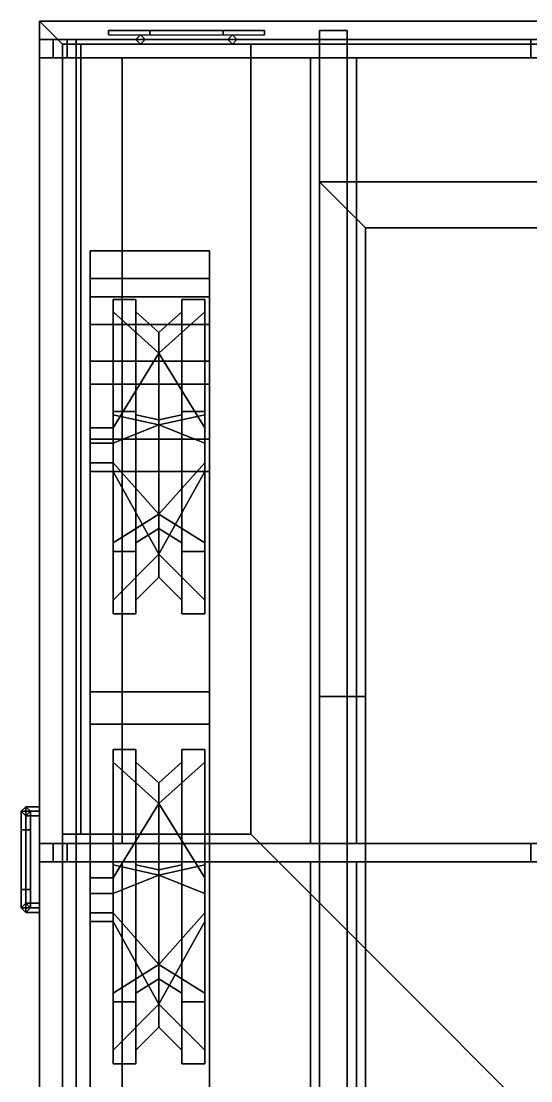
# Model space of a CAD drawing. Header units: millimetres. Extents: x -1.2 to 1.2, y -3.3 to 8.
# Drawn here: x -1.21 to -0.1, y 1.003 to 3.31 of the extents above; entities that cross this region are included whole.
import ezdxf

# ---------------------------------------------------------------- set-up
doc = ezdxf.new("R2010")
doc.units = ezdxf.units.MM
for name, color, linetype in [('cargo_box', 3, 'Continuous'), ('frame', 5, 'Continuous'), ('tracks', 3, 'Continuous'), ('wheels', 2, 'Continuous')]:
    doc.layers.add(name, color=color, linetype=linetype)

msp = doc.modelspace()

# ---------------------------------------------------------------- linework, layer by layer
at = {"layer": 'cargo_box'}
for points in [[(1.17, 3.31, 1.2), (1.17, -0.34, 1.2), (-1.17, -0.34, 1.2), (-1.17, 3.31, 1.2)], [(-1.17, 3.31, 1.2), (-1.17, 3.31, 1.74), (1.17, 3.31, 1.74), (1.17, 3.31, 1.2)], [(-1.17, 3.31, 1.74), (-1.12, 3.26, 1.74), (1.12, 3.26, 1.74), (1.17, 3.31, 1.74)], [(-1.17, -0.34, 1.74), (-1.12, -0.29, 1.74), (-1.12, 3.26, 1.74), (-1.17, 3.31, 1.74)], [(-1.17, -0.34, 1.2), (-1.17, -0.34, 1.74), (-1.17, 3.31, 1.74), (-1.17, 3.31, 1.2)], [(-0.68, 3.29, 0.99), (-0.68, 3.29, 0.87), (-1.02, 3.29, 0.87), (-1.02, 3.29, 0.99)], [(-1.02, 3.29, 0.99), (-1.02, 3.29, 0.87), (-1.02, 3.28, 0.87), (-1.02, 3.28, 0.99)], [(-0.77, 3.29, 1.07), (-0.68, 3.29, 0.99), (-1.02, 3.29, 0.99), (-0.93, 3.29, 1.07)], [(-0.93, 3.29, 1.07), (-1.02, 3.29, 0.99), (-1.02, 3.28, 0.99), (-0.93, 3.28, 1.07)], [(-0.95, 3.28, 0.97), (-0.96, 3.27, 0.97), (-0.96, 3.27, 1.2), (-0.95, 3.28, 1.2)], [(-0.94, 3.27, 0.97), (-0.95, 3.28, 0.97), (-0.95, 3.28, 1.2), (-0.94, 3.27, 1.2)], [(-0.93, 3.28, 1.07), (-0.77, 3.28, 1.07), (-0.77, 3.29, 1.07), (-0.93, 3.29, 1.07)], [(-0.77, 3.28, 1.07), (-0.68, 3.28, 0.99), (-0.68, 3.29, 0.99), (-0.77, 3.29, 1.07)], [(-0.75, 3.28, 0.97), (-0.76, 3.27, 0.97), (-0.76, 3.27, 1.2), (-0.75, 3.28, 1.2)], [(-0.74, 3.27, 0.97), (-0.75, 3.28, 0.97), (-0.75, 3.28, 1.2), (-0.74, 3.27, 1.2)], [(-0.68, 3.28, 0.99), (-0.68, 3.28, 0.87), (-0.68, 3.29, 0.87), (-0.68, 3.29, 0.99)], [(-1.17, 3.27, 2.31), (-1.17, 3.27, 1.74), (-1.17, 3.23, 1.74), (-1.17, 3.23, 2.31)], [(-1.14, 3.27, 2.31), (-1.14, 3.27, 1.74), (-1.17, 3.27, 1.74), (-1.17, 3.27, 2.31)], [(-1.09, 3.27, 2.47), (-1.14, 3.27, 2.31), (-1.17, 3.27, 2.31), (-1.11, 3.27, 2.49)], [(-1.11, 3.27, 2.49), (-1.17, 3.27, 2.31), (-1.17, 3.23, 2.31), (-1.11, 3.23, 2.49)], [(-1.14, 3.23, 1.74), (-1.14, 3.27, 1.74), (-1.14, 3.27, 2.31), (-1.14, 3.23, 2.31)], [(-1.14, 3.23, 2.31), (-1.14, 3.27, 2.31), (-1.09, 3.27, 2.47), (-1.09, 3.23, 2.47)], [(-0.71, 3.26, 1.58), (1.12, 3.26, 1.74), (-1.12, 3.26, 1.74), (-1.12, 3.26, 1.58)], [(-1.12, 3.26, 1.74), (-1.12, 1.54, 1.74), (-1.12, 1.54, 1.91), (-1.12, 3.26, 1.91)], [(-1.08, 3.26, 1.91), (-1.08, 3.26, 1.58), (-1.12, 3.26, 1.58), (-1.12, 3.26, 1.91)], [(-1.12, 3.26, 1.91), (-1.12, 1.54, 1.91), (-1.08, 1.54, 1.91), (-1.08, 3.26, 1.91)], [(-0.1, 3.27, 2.67), (-1.11, 3.27, 2.49), (-1.11, 3.23, 2.49), (-0.1, 3.23, 2.67)], [(-0.1, 3.27, 2.64), (-1.09, 3.27, 2.47), (-1.11, 3.27, 2.49), (-0.1, 3.27, 2.67)], [(-1.09, 3.23, 2.47), (-1.09, 3.27, 2.47), (-0.1, 3.27, 2.64), (-0.1, 3.23, 2.64)], [(-0.71, 3.26, 1.58), (-1.08, 3.26, 1.58), (-1.08, 1.54, 1.58), (-0.71, 1.54, 1.58)], [(-1.08, 1.54, 1.91), (-1.08, 1.54, 1.58), (-1.08, 3.26, 1.58), (-1.08, 3.26, 1.91)], [(-0.96, 3.27, 0.97), (-0.95, 3.26, 0.97), (-0.95, 3.26, 1.2), (-0.96, 3.27, 1.2)], [(-0.95, 3.26, 0.97), (-0.94, 3.27, 0.97), (-0.94, 3.27, 1.2), (-0.95, 3.26, 1.2)], [(-0.76, 3.27, 0.97), (-0.75, 3.26, 0.97), (-0.75, 3.26, 1.2), (-0.76, 3.27, 1.2)], [(-0.75, 3.26, 0.97), (-0.74, 3.27, 0.97), (-0.74, 3.27, 1.2), (-0.75, 3.26, 1.2)], [(1.12, 3.26, 1.25), (1.12, 3.26, 1.74), (-0.71, 3.26, 1.58), (-0.71, 3.26, 1.25)], [(-0.71, 3.26, 1.25), (-0.71, 3.26, 1.58), (-0.71, 1.54, 1.58), (-0.71, 1.54, 1.25)], [(-0.71, 3.26, 1.25), (-0.71, 1.54, 1.25), (1.12, -0.29, 1.25), (1.12, 3.26, 1.25)], [(0.1, 3.27, 2.64), (0.1, 3.23, 2.64), (-0.1, 3.23, 2.64), (-0.1, 3.27, 2.64)], [(-0.1, 3.27, 2.67), (0.1, 3.27, 2.67), (0.1, 3.27, 2.64), (-0.1, 3.27, 2.64)], [(-0.1, 3.23, 2.67), (0.1, 3.23, 2.67), (0.1, 3.27, 2.67), (-0.1, 3.27, 2.67)], [(-1.17, 3.23, 2.31), (-1.17, 3.23, 1.74), (-1.14, 3.23, 1.74), (-1.14, 3.23, 2.31)], [(-1.11, 3.23, 2.49), (-1.17, 3.23, 2.31), (-1.14, 3.23, 2.31), (-1.09, 3.23, 2.47)], [(-0.1, 3.23, 2.67), (-1.11, 3.23, 2.49), (-1.09, 3.23, 2.47), (-0.1, 3.23, 2.64)], [(-0.99, 1.52, 2.5114), (-0.99, 3.23, 2.5114), (-1.09, 3.23, 2.4936), (-1.09, 1.52, 2.4936)], [(-1.09, 3.23, 2.4936), (-1.09, 3.23, 2.47), (-1.09, 1.52, 2.47), (-1.09, 1.52, 2.4936)], [(-1.09, 1.52, 2.47), (-1.09, 3.23, 2.47), (-0.99, 3.23, 2.4872), (-0.99, 1.52, 2.4872)], [(-0.99, 1.52, 2.4872), (-0.99, 3.23, 2.4872), (-0.99, 3.23, 2.5114), (-0.99, 1.52, 2.5114)], [(-0.58, 3.23, 2.5845), (-0.58, 3.23, 2.5576), (-0.58, 1.52, 2.5576), (-0.58, 1.52, 2.5845)], [(-0.48, 1.52, 2.6023), (-0.48, 3.23, 2.6023), (-0.58, 3.23, 2.5845), (-0.58, 1.52, 2.5845)], [(-0.58, 1.52, 2.5576), (-0.58, 3.23, 2.5576), (-0.48, 3.23, 2.5747), (-0.48, 1.52, 2.5747)], [(-0.48, 1.52, 2.5747), (-0.48, 3.23, 2.5747), (-0.48, 3.23, 2.6023), (-0.48, 1.52, 2.6023)], [(-0.1, 3.23, 2.64), (0.1, 3.23, 2.64), (0.1, 3.23, 2.67), (-0.1, 3.23, 2.67)], [(-1.2, 1.6, 1.03), (-1.21, 1.59, 1.03), (-1.21, 1.59, 1.24), (-1.2, 1.6, 1.23)], [(-1.2, 1.55, 0.97), (-1.21, 1.55, 0.98), (-1.21, 1.59, 1.03), (-1.2, 1.6, 1.03)], [(-1.17, 1.59, 1.24), (-1.17, 1.6, 1.23), (-1.2, 1.6, 1.23), (-1.21, 1.59, 1.24)], [(-1.19, 1.59, 1.03), (-1.2, 1.6, 1.03), (-1.2, 1.6, 1.23), (-1.19, 1.59, 1.22)], [(-1.19, 1.55, 0.98), (-1.2, 1.55, 0.97), (-1.2, 1.6, 1.03), (-1.19, 1.59, 1.03)], [(-1.17, 1.6, 1.23), (-1.17, 1.59, 1.22), (-1.19, 1.59, 1.22), (-1.2, 1.6, 1.23)], [(-1.21, 1.59, 1.03), (-1.2, 1.58, 1.03), (-1.2, 1.58, 1.23), (-1.21, 1.59, 1.24)], [(-1.21, 1.55, 0.98), (-1.2, 1.55, 0.99), (-1.2, 1.58, 1.03), (-1.21, 1.59, 1.03)], [(-1.17, 1.58, 1.23), (-1.17, 1.59, 1.24), (-1.21, 1.59, 1.24), (-1.2, 1.58, 1.23)], [(-1.2, 1.58, 1.03), (-1.19, 1.59, 1.03), (-1.19, 1.59, 1.22), (-1.2, 1.58, 1.23)], [(-1.2, 1.55, 0.99), (-1.19, 1.55, 0.98), (-1.19, 1.59, 1.03), (-1.2, 1.58, 1.03)], [(-1.17, 1.59, 1.22), (-1.17, 1.58, 1.23), (-1.2, 1.58, 1.23), (-1.19, 1.59, 1.22)], [(-1.2, 1.42, 0.97), (-1.21, 1.42, 0.98), (-1.21, 1.55, 0.98), (-1.2, 1.55, 0.97)], [(-1.21, 1.42, 0.98), (-1.2, 1.42, 0.99), (-1.2, 1.55, 0.99), (-1.21, 1.55, 0.98)], [(-1.19, 1.42, 0.98), (-1.2, 1.42, 0.97), (-1.2, 1.55, 0.97), (-1.19, 1.55, 0.98)], [(-1.2, 1.42, 0.99), (-1.19, 1.42, 0.98), (-1.19, 1.55, 0.98), (-1.2, 1.55, 0.99)], [(-1.12, 1.54, 1.25), (-1.12, -0.29, 1.25), (1.12, -0.29, 1.25), (-0.71, 1.54, 1.25)], [(-1.12, 1.54, 1.25), (-1.12, 1.54, 1.58), (-1.12, -0.29, 1.74), (-1.12, -0.29, 1.25)], [(-0.71, 1.54, 1.58), (-1.12, 1.54, 1.58), (-1.12, 1.54, 1.25), (-0.71, 1.54, 1.25)], [(-1.12, 1.54, 1.58), (-1.12, 1.54, 1.74), (-1.12, -0.29, 1.74), (-1.12, 1.54, 1.58)], [(-1.12, 1.54, 1.91), (-1.12, 1.54, 1.58), (-1.08, 1.54, 1.58), (-1.08, 1.54, 1.91)], [(-1.14, 1.52, 2.31), (-1.14, 1.52, 1.74), (-1.17, 1.52, 1.74), (-1.17, 1.52, 2.31)], [(-1.17, 1.52, 2.31), (-1.17, 1.52, 1.74), (-1.17, 1.48, 1.74), (-1.17, 1.48, 2.31)], [(-1.11, 1.52, 2.49), (-1.17, 1.52, 2.31), (-1.17, 1.48, 2.31), (-1.11, 1.48, 2.49)], [(-1.09, 1.52, 2.47), (-1.14, 1.52, 2.31), (-1.17, 1.52, 2.31), (-1.11, 1.52, 2.49)], [(-1.14, 1.48, 1.74), (-1.14, 1.52, 1.74), (-1.14, 1.52, 2.31), (-1.14, 1.48, 2.31)], [(-1.14, 1.48, 2.31), (-1.14, 1.52, 2.31), (-1.09, 1.52, 2.47), (-1.09, 1.48, 2.47)], [(-0.1, 1.52, 2.64), (-1.09, 1.52, 2.47), (-1.11, 1.52, 2.49), (-0.1, 1.52, 2.67)], [(-0.1, 1.52, 2.67), (-1.11, 1.52, 2.49), (-1.11, 1.48, 2.49), (-0.1, 1.48, 2.67)], [(-1.09, 1.48, 2.47), (-1.09, 1.52, 2.47), (-0.1, 1.52, 2.64), (-0.1, 1.48, 2.64)], [(-0.1, 1.48, 2.67), (0.1, 1.48, 2.67), (0.1, 1.52, 2.67), (-0.1, 1.52, 2.67)], [(-0.1, 1.52, 2.67), (0.1, 1.52, 2.67), (0.1, 1.52, 2.64), (-0.1, 1.52, 2.64)], [(0.1, 1.52, 2.64), (0.1, 1.48, 2.64), (-0.1, 1.48, 2.64), (-0.1, 1.52, 2.64)], [(-1.17, 1.48, 2.31), (-1.17, 1.48, 1.74), (-1.14, 1.48, 1.74), (-1.14, 1.48, 2.31)], [(-1.11, 1.48, 2.49), (-1.17, 1.48, 2.31), (-1.14, 1.48, 2.31), (-1.09, 1.48, 2.47)], [(-0.1, 1.48, 2.67), (-1.11, 1.48, 2.49), (-1.09, 1.48, 2.47), (-0.1, 1.48, 2.64)], [(-0.99, -0.25, 2.5114), (-0.99, 1.48, 2.5114), (-1.09, 1.48, 2.4936), (-1.09, -0.25, 2.4936)], [(-1.09, -0.25, 2.47), (-1.09, 1.48, 2.47), (-0.99, 1.48, 2.4872), (-0.99, -0.25, 2.4872)], [(-1.09, 1.48, 2.4936), (-1.09, 1.48, 2.47), (-1.09, -0.25, 2.47), (-1.09, -0.25, 2.4936)], [(-0.99, -0.25, 2.4872), (-0.99, 1.48, 2.4872), (-0.99, 1.48, 2.5114), (-0.99, -0.25, 2.5114)], [(-0.58, 1.48, 2.5845), (-0.58, 1.48, 2.5576), (-0.58, -0.25, 2.5576), (-0.58, -0.25, 2.5845)], [(-0.48, -0.25, 2.6023), (-0.48, 1.48, 2.6023), (-0.58, 1.48, 2.5845), (-0.58, -0.25, 2.5845)], [(-0.58, -0.25, 2.5576), (-0.58, 1.48, 2.5576), (-0.48, 1.48, 2.5747), (-0.48, -0.25, 2.5747)], [(-0.48, -0.25, 2.5747), (-0.48, 1.48, 2.5747), (-0.48, 1.48, 2.6023), (-0.48, -0.25, 2.6023)], [(-0.1, 1.48, 2.64), (0.1, 1.48, 2.64), (0.1, 1.48, 2.67), (-0.1, 1.48, 2.67)], [(-1.2, 1.37, 1.03), (-1.21, 1.38, 1.03), (-1.21, 1.42, 0.98), (-1.2, 1.42, 0.97)], [(-1.21, 1.38, 1.03), (-1.2, 1.39, 1.03), (-1.2, 1.42, 0.99), (-1.21, 1.42, 0.98)], [(-1.19, 1.38, 1.03), (-1.2, 1.37, 1.03), (-1.2, 1.42, 0.97), (-1.19, 1.42, 0.98)], [(-1.2, 1.39, 1.03), (-1.19, 1.38, 1.03), (-1.19, 1.42, 0.98), (-1.2, 1.42, 0.99)], [(-1.2, 1.39, 1.03), (-1.21, 1.38, 1.03), (-1.21, 1.38, 1.24), (-1.2, 1.39, 1.23)], [(-1.17, 1.38, 1.24), (-1.17, 1.39, 1.23), (-1.2, 1.39, 1.23), (-1.21, 1.38, 1.24)], [(-1.19, 1.38, 1.03), (-1.2, 1.39, 1.03), (-1.2, 1.39, 1.23), (-1.19, 1.38, 1.22)], [(-1.17, 1.39, 1.23), (-1.17, 1.38, 1.22), (-1.19, 1.38, 1.22), (-1.2, 1.39, 1.23)], [(-1.21, 1.38, 1.03), (-1.2, 1.37, 1.03), (-1.2, 1.37, 1.23), (-1.21, 1.38, 1.24)], [(-1.17, 1.37, 1.23), (-1.17, 1.38, 1.24), (-1.21, 1.38, 1.24), (-1.2, 1.37, 1.23)], [(-1.2, 1.37, 1.03), (-1.19, 1.38, 1.03), (-1.19, 1.38, 1.22), (-1.2, 1.37, 1.23)], [(-1.17, 1.38, 1.22), (-1.17, 1.37, 1.23), (-1.2, 1.37, 1.23), (-1.19, 1.38, 1.22)]]:
    msp.add_3dface(points, dxfattribs=at)
at = {"layer": 'frame'}
for points in [[(-0.56, 3.29, 1.08), (-0.56, -0.34, 1.08), (-0.56, -0.34, 1.2), (-0.56, 3.29, 1.2)], [(-0.5, 3.29, 1.2), (-0.5, 3.29, 1.08), (-0.56, 3.29, 1.08), (-0.56, 3.29, 1.2)], [(-0.5, -0.34, 1.2), (-0.5, -0.34, 1.08), (-0.5, 3.29, 1.08), (-0.5, 3.29, 1.2)], [(-0.56, 2.96, 0.53), (-0.56, -3.13, 0.53), (-0.56, -3.13, 0.93), (-0.56, 2.96, 0.93)], [(-0.46, 2.86, 0.53), (-0.46, -3.13, 0.53), (-0.56, -3.13, 0.53), (-0.56, 2.96, 0.53)], [(-0.56, 2.96, 0.53), (0.56, 2.96, 0.53), (0.46, 2.86, 0.53), (-0.46, 2.86, 0.53)], [(0.56, 2.96, 0.93), (0.56, 2.96, 0.53), (-0.56, 2.96, 0.53), (-0.56, 2.96, 0.93)], [(-0.56, 2.96, 0.93), (-0.56, 1.84, 0.93), (-0.56, 1.84, 1.08), (-0.56, 2.96, 1.08)], [(0.56, 2.96, 1.08), (0.56, 2.96, 0.93), (-0.56, 2.96, 0.93), (-0.56, 2.96, 1.08)], [(-0.46, -3.13, 0.93), (-0.46, -3.13, 0.53), (-0.46, 2.86, 0.53), (-0.46, 2.86, 0.93)], [(-0.46, 2.86, 0.53), (0.46, 2.86, 0.53), (0.46, 2.86, 0.93), (-0.46, 2.86, 0.93)], [(-0.46, 1.84, 1.08), (-0.46, 1.84, 0.93), (-0.46, 2.86, 0.93), (-0.46, 2.86, 1.08)], [(-0.46, 2.86, 0.93), (0.46, 2.86, 0.93), (0.46, 2.86, 1.08), (-0.46, 2.86, 1.08)], [(-0.56, 1.84, 1.08), (-0.56, 1.84, 0.93), (-0.46, 1.84, 0.93), (-0.46, 1.84, 1.08)]]:
    msp.add_3dface(points, dxfattribs=at)
at = {"layer": 'tracks'}
for points in [[(-1.06, 2.71, 0.32), (-1.06, 2.81, 0.47), (-0.8, 2.81, 0.47), (-0.8, 2.71, 0.32)], [(-1.06, 2.65, 0.32), (-1.06, 2.75, 0.47), (-1.06, 2.81, 0.47), (-1.06, 2.71, 0.32)], [(-1.06, 2.81, 0.66), (-1.06, 2.71, 0.85), (-0.8, 2.71, 0.85), (-0.8, 2.81, 0.66)], [(-1.06, 2.75, 0.66), (-1.06, 2.65, 0.84), (-1.06, 2.71, 0.85), (-1.06, 2.81, 0.66)], [(-1.06, 2.81, 0.47), (-1.06, 2.81, 0.66), (-0.8, 2.81, 0.66), (-0.8, 2.81, 0.47)], [(-1.06, 2.75, 0.47), (-1.06, 2.75, 0.66), (-1.06, 2.81, 0.66), (-1.06, 2.81, 0.47)], [(-0.8, 2.81, 0.47), (-0.8, 2.75, 0.47), (-0.8, 2.65, 0.32), (-0.8, 2.71, 0.32)], [(-0.8, 2.71, 0.85), (-0.8, 2.65, 0.84), (-0.8, 2.75, 0.66), (-0.8, 2.81, 0.66)], [(-0.8, 2.81, 0.66), (-0.8, 2.75, 0.66), (-0.8, 2.75, 0.47), (-0.8, 2.81, 0.47)], [(-0.8, 2.65, 0.32), (-0.8, 2.75, 0.47), (-1.06, 2.75, 0.47), (-1.06, 2.65, 0.32)], [(-0.8, 2.75, 0.66), (-0.8, 2.65, 0.84), (-1.06, 2.65, 0.84), (-1.06, 2.75, 0.66)], [(-0.8, 2.75, 0.47), (-0.8, 2.75, 0.66), (-1.06, 2.75, 0.66), (-1.06, 2.75, 0.47)], [(-1.06, 2.71, 0.85), (-1.06, 2.52, 0.99), (-0.8, 2.52, 0.99), (-0.8, 2.71, 0.85)], [(-1.06, 2.65, 0.84), (-1.06, 2.52, 0.93), (-1.06, 2.52, 0.99), (-1.06, 2.71, 0.85)], [(-1.06, 2.57, 0.19), (-1.06, 2.71, 0.32), (-0.8, 2.71, 0.32), (-0.8, 2.57, 0.19)], [(-1.06, 2.57, 0.25), (-1.06, 2.65, 0.32), (-1.06, 2.71, 0.32), (-1.06, 2.57, 0.19)], [(-0.8, 2.52, 0.99), (-0.8, 2.52, 0.93), (-0.8, 2.65, 0.84), (-0.8, 2.71, 0.85)], [(-0.8, 2.71, 0.32), (-0.8, 2.65, 0.32), (-0.8, 2.57, 0.25), (-0.8, 2.57, 0.19)], [(-0.8, 2.65, 0.84), (-0.8, 2.52, 0.93), (-1.06, 2.52, 0.93), (-1.06, 2.65, 0.84)], [(-0.8, 2.57, 0.25), (-0.8, 2.65, 0.32), (-1.06, 2.65, 0.32), (-1.06, 2.57, 0.25)], [(-1.06, 2.57, 0.19), (-1.06, 2.4, 0.13), (-1.06, 2.4, 0.19), (-1.06, 2.57, 0.25)], [(-1.06, 2.57, 0.25), (-1.06, 2.4, 0.19), (-0.8, 2.4, 0.19), (-0.8, 2.57, 0.25)], [(-0.8, 2.57, 0.19), (-0.8, 2.4, 0.13), (-1.06, 2.4, 0.13), (-1.06, 2.57, 0.19)], [(-0.8, 2.4, 0.19), (-0.8, 2.4, 0.13), (-0.8, 2.57, 0.19), (-0.8, 2.57, 0.25)], [(-0.8, 2.33, 0.99), (-0.8, 2.52, 0.99), (-1.06, 2.52, 0.99), (-1.06, 2.33, 0.99)], [(-1.06, 2.33, 0.99), (-1.06, 2.52, 0.99), (-1.06, 2.52, 0.93), (-1.06, 2.33, 0.93)], [(-1.06, 2.33, 0.93), (-1.06, 2.52, 0.93), (-0.8, 2.52, 0.93), (-0.8, 2.33, 0.93)], [(-0.8, 2.52, 0.93), (-0.8, 2.52, 0.99), (-0.8, 2.33, 0.99), (-0.8, 2.33, 0.93)], [(-1.06, 2.4, 0.13), (-1.06, 1.85, 0.06), (-1.06, 1.85, 0.12), (-1.06, 2.4, 0.19)], [(-1.06, 2.4, 0.19), (-1.06, 1.85, 0.12), (-0.8, 1.85, 0.12), (-0.8, 2.4, 0.19)], [(-0.8, 2.4, 0.13), (-0.8, 1.85, 0.06), (-1.06, 1.85, 0.06), (-1.06, 2.4, 0.13)], [(-0.8, 1.85, 0.12), (-0.8, 1.85, 0.06), (-0.8, 2.4, 0.13), (-0.8, 2.4, 0.19)], [(-1.06, 1.78, 0.93), (-1.06, 2.33, 0.99), (-1.06, 2.33, 0.93), (-1.06, 1.78, 0.87)], [(-1.06, 1.78, 0.87), (-1.06, 2.33, 0.93), (-0.8, 2.33, 0.93), (-0.8, 1.78, 0.87)], [(-0.8, 1.78, 0.93), (-0.8, 2.33, 0.99), (-1.06, 2.33, 0.99), (-1.06, 1.78, 0.93)], [(-0.8, 2.33, 0.93), (-0.8, 2.33, 0.99), (-0.8, 1.78, 0.93), (-0.8, 1.78, 0.87)], [(-0.8, 1.85, 0.06), (-0.8, -0.52, 0.06), (-1.06, -0.52, 0.06), (-1.06, 1.85, 0.06)], [(-1.06, 1.85, 0.06), (-1.06, -0.52, 0.06), (-1.06, -0.52, 0.12), (-1.06, 1.85, 0.12)], [(-1.06, 1.85, 0.12), (-1.06, -0.52, 0.12), (-0.8, -0.52, 0.12), (-0.8, 1.85, 0.12)], [(-0.8, -0.52, 0.12), (-0.8, -0.52, 0.06), (-0.8, 1.85, 0.06), (-0.8, 1.85, 0.12)], [(-1.06, -0.5, 0.93), (-1.06, 1.78, 0.93), (-1.06, 1.78, 0.87), (-1.06, -0.51, 0.87)], [(-1.06, -0.51, 0.87), (-1.06, 1.78, 0.87), (-0.8, 1.78, 0.87), (-0.8, -0.51, 0.87)], [(-0.8, -0.5, 0.93), (-0.8, 1.78, 0.93), (-1.06, 1.78, 0.93), (-1.06, -0.5, 0.93)], [(-0.8, 1.78, 0.87), (-0.8, 1.78, 0.93), (-0.8, -0.5, 0.93), (-0.8, -0.51, 0.87)]]:
    msp.add_3dface(points, dxfattribs=at)
at = {"layer": 'wheels'}
for points in [[(-1.01, 2.7043, 0.7162), (-1.01, 2.7043, 0.4038), (-1.01, 2.6773, 0.4168), (-1.01, 2.6773, 0.7032)], [(-0.96, 2.7043, 0.7162), (-0.96, 2.7043, 0.4038), (-1.01, 2.7043, 0.4038), (-1.01, 2.7043, 0.7162)], [(-1.01, 2.7043, 0.4038), (-1.01, 2.4601, 0.209), (-1.01, 2.4534, 0.2383), (-1.01, 2.6773, 0.4168)], [(-0.96, 2.7043, 0.4038), (-0.96, 2.4601, 0.209), (-1.01, 2.4601, 0.209), (-1.01, 2.7043, 0.4038)], [(-1.01, 2.4601, 0.911), (-1.01, 2.7043, 0.7162), (-1.01, 2.6773, 0.7032), (-1.01, 2.4534, 0.8817)], [(-0.96, 2.4601, 0.911), (-0.96, 2.7043, 0.7162), (-1.01, 2.7043, 0.7162), (-1.01, 2.4601, 0.911)], [(-0.96, 2.7043, 0.4038), (-0.96, 2.7043, 0.7162), (-0.96, 2.6773, 0.7032), (-0.96, 2.6773, 0.4168)], [(-0.96, 2.7043, 0.4038), (-0.96, 2.7043, 0.7162), (-0.96, 2.6773, 0.7032), (-0.96, 2.6773, 0.4168)], [(-0.96, 2.4601, 0.209), (-0.96, 2.7043, 0.4038), (-0.96, 2.6773, 0.4168), (-0.96, 2.4534, 0.2383)], [(-0.96, 2.4601, 0.209), (-0.96, 2.7043, 0.4038), (-0.96, 2.6773, 0.4168), (-0.96, 2.4534, 0.2383)], [(-0.96, 2.7043, 0.7162), (-0.96, 2.4601, 0.911), (-0.96, 2.4534, 0.8817), (-0.96, 2.6773, 0.7032)], [(-0.96, 2.7043, 0.7162), (-0.96, 2.4601, 0.911), (-0.96, 2.4534, 0.8817), (-0.96, 2.6773, 0.7032)], [(-0.86, 2.7043, 0.7162), (-0.86, 2.7043, 0.4038), (-0.86, 2.6773, 0.4168), (-0.86, 2.6773, 0.7032)], [(-0.86, 2.7043, 0.7162), (-0.86, 2.7043, 0.4038), (-0.86, 2.6773, 0.4168), (-0.86, 2.6773, 0.7032)], [(-0.86, 2.7043, 0.4038), (-0.86, 2.7043, 0.7162), (-0.81, 2.7043, 0.7162), (-0.81, 2.7043, 0.4038)], [(-0.86, 2.7043, 0.4038), (-0.86, 2.4601, 0.209), (-0.86, 2.4534, 0.2383), (-0.86, 2.6773, 0.4168)], [(-0.86, 2.7043, 0.4038), (-0.86, 2.4601, 0.209), (-0.86, 2.4534, 0.2383), (-0.86, 2.6773, 0.4168)], [(-0.86, 2.4601, 0.209), (-0.86, 2.7043, 0.4038), (-0.81, 2.7043, 0.4038), (-0.81, 2.4601, 0.209)], [(-0.86, 2.4601, 0.911), (-0.86, 2.7043, 0.7162), (-0.86, 2.6773, 0.7032), (-0.86, 2.4534, 0.8817)], [(-0.86, 2.4601, 0.911), (-0.86, 2.7043, 0.7162), (-0.86, 2.6773, 0.7032), (-0.86, 2.4534, 0.8817)], [(-0.86, 2.7043, 0.7162), (-0.86, 2.4601, 0.911), (-0.81, 2.4601, 0.911), (-0.81, 2.7043, 0.7162)], [(-0.81, 2.7043, 0.4038), (-0.81, 2.7043, 0.7162), (-0.81, 2.6773, 0.7032), (-0.81, 2.6773, 0.4168)], [(-0.81, 2.4601, 0.209), (-0.81, 2.7043, 0.4038), (-0.81, 2.6773, 0.4168), (-0.81, 2.4534, 0.2383)], [(-0.81, 2.7043, 0.7162), (-0.81, 2.4601, 0.911), (-0.81, 2.4534, 0.8817), (-0.81, 2.6773, 0.7032)], [(-1.01, 2.6773, 0.7032), (-1.01, 2.6773, 0.4168), (-0.91, 2.5872, 0.4602), (-0.91, 2.5872, 0.6598)], [(-1.01, 2.6773, 0.4168), (-1.01, 2.4534, 0.2383), (-0.91, 2.4312, 0.3358), (-0.91, 2.5872, 0.4602)], [(-1.01, 2.4534, 0.8817), (-1.01, 2.6773, 0.7032), (-0.91, 2.5872, 0.6598), (-0.91, 2.4312, 0.7842)], [(-0.96, 2.6773, 0.4168), (-0.96, 2.6773, 0.7032), (-0.91, 2.6323, 0.6815), (-0.91, 2.6323, 0.4385)], [(-0.96, 2.4534, 0.2383), (-0.96, 2.6773, 0.4168), (-0.91, 2.6323, 0.4385), (-0.91, 2.4423, 0.287)], [(-0.96, 2.6773, 0.7032), (-0.96, 2.4534, 0.8817), (-0.91, 2.4423, 0.833), (-0.91, 2.6323, 0.6815)], [(-0.86, 2.6773, 0.7032), (-0.86, 2.6773, 0.4168), (-0.91, 2.6323, 0.4385), (-0.91, 2.6323, 0.6815)], [(-0.81, 2.6773, 0.4168), (-0.81, 2.6773, 0.7032), (-0.91, 2.5872, 0.6598), (-0.91, 2.5872, 0.4602)], [(-0.86, 2.6773, 0.4168), (-0.86, 2.4534, 0.2383), (-0.91, 2.4423, 0.287), (-0.91, 2.6323, 0.4385)], [(-0.81, 2.4534, 0.2383), (-0.81, 2.6773, 0.4168), (-0.91, 2.5872, 0.4602), (-0.91, 2.4312, 0.3358)], [(-0.86, 2.4534, 0.8817), (-0.86, 2.6773, 0.7032), (-0.91, 2.6323, 0.6815), (-0.91, 2.4423, 0.833)], [(-0.81, 2.6773, 0.7032), (-0.81, 2.4534, 0.8817), (-0.91, 2.4312, 0.7842), (-0.91, 2.5872, 0.6598)], [(-0.91, 2.5872, 0.4602), (-0.91, 2.4312, 0.3358), (-1.01, 2.3911, 0.5113), (-1.01, 2.425, 0.5383)], [(-0.91, 2.5872, 0.6598), (-0.91, 2.5872, 0.4602), (-1.01, 2.425, 0.5383), (-1.01, 2.425, 0.5817)], [(-0.91, 2.4312, 0.7842), (-0.91, 2.5872, 0.6598), (-1.01, 2.425, 0.5817), (-1.01, 2.3911, 0.6087)], [(-0.91, 2.4312, 0.3358), (-0.91, 2.5872, 0.4602), (-0.81, 2.425, 0.5383), (-0.81, 2.3911, 0.5113)], [(-0.91, 2.5872, 0.4602), (-0.91, 2.5872, 0.6598), (-0.81, 2.425, 0.5817), (-0.81, 2.425, 0.5383)], [(-0.91, 2.5872, 0.6598), (-0.91, 2.4312, 0.7842), (-0.81, 2.3911, 0.6087), (-0.81, 2.425, 0.5817)], [(-1.01, 2.4601, 0.209), (-1.01, 2.1555, 0.2785), (-1.01, 2.1742, 0.302), (-1.01, 2.4534, 0.2383)], [(-0.96, 2.4601, 0.209), (-0.96, 2.1555, 0.2785), (-1.01, 2.1555, 0.2785), (-1.01, 2.4601, 0.209)], [(-1.01, 2.1555, 0.8415), (-1.01, 2.4601, 0.911), (-1.01, 2.4534, 0.8817), (-1.01, 2.1742, 0.818)], [(-0.96, 2.1555, 0.8415), (-0.96, 2.4601, 0.911), (-1.01, 2.4601, 0.911), (-1.01, 2.1555, 0.8415)], [(-1.01, 2.4534, 0.2383), (-1.01, 2.1742, 0.302), (-0.91, 2.2366, 0.3802), (-0.91, 2.4312, 0.3358)], [(-1.01, 2.1742, 0.818), (-1.01, 2.4534, 0.8817), (-0.91, 2.4312, 0.7842), (-0.91, 2.2366, 0.7398)], [(-0.96, 2.1555, 0.2785), (-0.96, 2.4601, 0.209), (-0.96, 2.4534, 0.2383), (-0.96, 2.1742, 0.302)], [(-0.96, 2.1555, 0.2785), (-0.96, 2.4601, 0.209), (-0.96, 2.4534, 0.2383), (-0.96, 2.1742, 0.302)], [(-0.96, 2.4601, 0.911), (-0.96, 2.1555, 0.8415), (-0.96, 2.1742, 0.818), (-0.96, 2.4534, 0.8817)], [(-0.96, 2.4601, 0.911), (-0.96, 2.1555, 0.8415), (-0.96, 2.1742, 0.818), (-0.96, 2.4534, 0.8817)], [(-0.96, 2.1742, 0.302), (-0.96, 2.4534, 0.2383), (-0.91, 2.4423, 0.287), (-0.91, 2.2054, 0.3411)], [(-0.96, 2.4534, 0.8817), (-0.96, 2.1742, 0.818), (-0.91, 2.2054, 0.7789), (-0.91, 2.4423, 0.833)], [(-0.86, 2.4534, 0.2383), (-0.86, 2.1742, 0.302), (-0.91, 2.2054, 0.3411), (-0.91, 2.4423, 0.287)], [(-0.81, 2.1742, 0.302), (-0.81, 2.4534, 0.2383), (-0.91, 2.4312, 0.3358), (-0.91, 2.2366, 0.3802)], [(-0.81, 2.4534, 0.8817), (-0.81, 2.1742, 0.818), (-0.91, 2.2366, 0.7398), (-0.91, 2.4312, 0.7842)], [(-0.86, 2.1742, 0.818), (-0.86, 2.4534, 0.8817), (-0.91, 2.4423, 0.833), (-0.91, 2.2054, 0.7789)], [(-0.86, 2.4601, 0.209), (-0.86, 2.1555, 0.2785), (-0.86, 2.1742, 0.302), (-0.86, 2.4534, 0.2383)], [(-0.86, 2.4601, 0.209), (-0.86, 2.1555, 0.2785), (-0.86, 2.1742, 0.302), (-0.86, 2.4534, 0.2383)], [(-0.86, 2.1555, 0.2785), (-0.86, 2.4601, 0.209), (-0.81, 2.4601, 0.209), (-0.81, 2.1555, 0.2785)], [(-0.86, 2.1555, 0.8415), (-0.86, 2.4601, 0.911), (-0.86, 2.4534, 0.8817), (-0.86, 2.1742, 0.818)], [(-0.86, 2.1555, 0.8415), (-0.86, 2.4601, 0.911), (-0.86, 2.4534, 0.8817), (-0.86, 2.1742, 0.818)], [(-0.86, 2.4601, 0.911), (-0.86, 2.1555, 0.8415), (-0.81, 2.1555, 0.8415), (-0.81, 2.4601, 0.911)], [(-0.81, 2.1555, 0.2785), (-0.81, 2.4601, 0.209), (-0.81, 2.4534, 0.2383), (-0.81, 2.1742, 0.302)], [(-0.81, 2.4601, 0.911), (-0.81, 2.1555, 0.8415), (-0.81, 2.1742, 0.818), (-0.81, 2.4534, 0.8817)], [(-1.06, 2.3488, 0.5209), (-1.06, 2.425, 0.5383), (-1.06, 2.3911, 0.5113)], [(-1.06, 2.33, 0.56), (-1.06, 2.425, 0.5817), (-1.06, 2.425, 0.5383), (-1.06, 2.3488, 0.5209)], [(-1.01, 2.425, 0.5383), (-1.01, 2.3911, 0.5113), (-1.06, 2.3911, 0.5113), (-1.06, 2.425, 0.5383)], [(-1.06, 2.3488, 0.5991), (-1.06, 2.3911, 0.6087), (-1.06, 2.425, 0.5817), (-1.06, 2.33, 0.56)], [(-1.01, 2.425, 0.5817), (-1.01, 2.425, 0.5383), (-1.06, 2.425, 0.5383), (-1.06, 2.425, 0.5817)], [(-1.01, 2.3911, 0.6087), (-1.01, 2.425, 0.5817), (-1.06, 2.425, 0.5817), (-1.06, 2.3911, 0.6087)], [(-0.91, 2.4312, 0.3358), (-0.91, 2.2366, 0.3802), (-1.01, 2.3488, 0.5209), (-1.01, 2.3911, 0.5113)], [(-0.91, 2.2366, 0.7398), (-0.91, 2.4312, 0.7842), (-1.01, 2.3911, 0.6087), (-1.01, 2.3488, 0.5991)], [(-0.91, 2.2366, 0.3802), (-0.91, 2.4312, 0.3358), (-0.81, 2.3911, 0.5113), (-0.81, 2.3488, 0.5209)], [(-0.91, 2.4312, 0.7842), (-0.91, 2.2366, 0.7398), (-0.81, 2.3488, 0.5991), (-0.81, 2.3911, 0.6087)], [(-1.01, 2.3911, 0.5113), (-1.01, 2.3488, 0.5209), (-1.06, 2.3488, 0.5209), (-1.06, 2.3911, 0.5113)], [(-1.01, 2.3488, 0.5991), (-1.01, 2.3911, 0.6087), (-1.06, 2.3911, 0.6087), (-1.06, 2.3488, 0.5991)], [(-1.01, 2.3488, 0.5209), (-1.01, 2.33, 0.56), (-1.06, 2.33, 0.56), (-1.06, 2.3488, 0.5209)], [(-1.01, 2.33, 0.56), (-1.01, 2.3488, 0.5991), (-1.06, 2.3488, 0.5991), (-1.06, 2.33, 0.56)], [(-0.91, 2.2366, 0.3802), (-0.91, 2.15, 0.56), (-1.01, 2.33, 0.56), (-1.01, 2.3488, 0.5209)], [(-0.91, 2.15, 0.56), (-0.91, 2.2366, 0.7398), (-1.01, 2.3488, 0.5991), (-1.01, 2.33, 0.56)], [(-0.91, 2.15, 0.56), (-0.91, 2.2366, 0.3802), (-0.81, 2.3488, 0.5209), (-0.81, 2.33, 0.56)], [(-0.91, 2.2366, 0.7398), (-0.91, 2.15, 0.56), (-0.81, 2.33, 0.56), (-0.81, 2.3488, 0.5991)], [(-1.01, 2.1742, 0.302), (-1.01, 2.05, 0.56), (-0.91, 2.15, 0.56), (-0.91, 2.2366, 0.3802)], [(-1.01, 2.05, 0.56), (-1.01, 2.1742, 0.818), (-0.91, 2.2366, 0.7398), (-0.91, 2.15, 0.56)], [(-0.81, 2.05, 0.56), (-0.81, 2.1742, 0.302), (-0.91, 2.2366, 0.3802), (-0.91, 2.15, 0.56)], [(-0.81, 2.1742, 0.818), (-0.81, 2.05, 0.56), (-0.91, 2.15, 0.56), (-0.91, 2.2366, 0.7398)], [(-0.96, 2.05, 0.56), (-0.96, 2.1742, 0.302), (-0.91, 2.2054, 0.3411), (-0.91, 2.1, 0.56)], [(-0.96, 2.1742, 0.818), (-0.96, 2.05, 0.56), (-0.91, 2.1, 0.56), (-0.91, 2.2054, 0.7789)], [(-0.86, 2.1742, 0.302), (-0.86, 2.05, 0.56), (-0.91, 2.1, 0.56), (-0.91, 2.2054, 0.3411)], [(-0.86, 2.05, 0.56), (-0.86, 2.1742, 0.818), (-0.91, 2.2054, 0.7789), (-0.91, 2.1, 0.56)], [(-1.01, 2.1555, 0.2785), (-1.01, 2.02, 0.56), (-1.01, 2.05, 0.56), (-1.01, 2.1742, 0.302)], [(-1.01, 2.02, 0.56), (-1.01, 2.1555, 0.8415), (-1.01, 2.1742, 0.818), (-1.01, 2.05, 0.56)], [(-0.96, 2.02, 0.56), (-0.96, 2.1555, 0.2785), (-0.96, 2.1742, 0.302), (-0.96, 2.05, 0.56)], [(-0.96, 2.02, 0.56), (-0.96, 2.1555, 0.2785), (-0.96, 2.1742, 0.302), (-0.96, 2.05, 0.56)], [(-0.96, 2.1555, 0.8415), (-0.96, 2.02, 0.56), (-0.96, 2.05, 0.56), (-0.96, 2.1742, 0.818)], [(-0.96, 2.1555, 0.8415), (-0.96, 2.02, 0.56), (-0.96, 2.05, 0.56), (-0.96, 2.1742, 0.818)], [(-0.86, 2.1555, 0.2785), (-0.86, 2.02, 0.56), (-0.86, 2.05, 0.56), (-0.86, 2.1742, 0.302)], [(-0.86, 2.1555, 0.2785), (-0.86, 2.02, 0.56), (-0.86, 2.05, 0.56), (-0.86, 2.1742, 0.302)], [(-0.86, 2.02, 0.56), (-0.86, 2.1555, 0.8415), (-0.86, 2.1742, 0.818), (-0.86, 2.05, 0.56)], [(-0.86, 2.02, 0.56), (-0.86, 2.1555, 0.8415), (-0.86, 2.1742, 0.818), (-0.86, 2.05, 0.56)], [(-0.81, 2.02, 0.56), (-0.81, 2.1555, 0.2785), (-0.81, 2.1742, 0.302), (-0.81, 2.05, 0.56)], [(-0.81, 2.1555, 0.8415), (-0.81, 2.02, 0.56), (-0.81, 2.05, 0.56), (-0.81, 2.1742, 0.818)], [(-0.96, 2.1555, 0.2785), (-0.96, 2.02, 0.56), (-1.01, 2.02, 0.56), (-1.01, 2.1555, 0.2785)], [(-0.96, 2.02, 0.56), (-0.96, 2.1555, 0.8415), (-1.01, 2.1555, 0.8415), (-1.01, 2.02, 0.56)], [(-0.86, 2.02, 0.56), (-0.86, 2.1555, 0.2785), (-0.81, 2.1555, 0.2785), (-0.81, 2.02, 0.56)], [(-0.86, 2.1555, 0.8415), (-0.86, 2.02, 0.56), (-0.81, 2.02, 0.56), (-0.81, 2.1555, 0.8415)], [(-1.01, 1.7243, 0.3338), (-1.01, 1.4801, 0.139), (-1.01, 1.4734, 0.1683), (-1.01, 1.6973, 0.3468)], [(-0.96, 1.7243, 0.3338), (-0.96, 1.4801, 0.139), (-1.01, 1.4801, 0.139), (-1.01, 1.7243, 0.3338)], [(-1.01, 1.4801, 0.841), (-1.01, 1.7243, 0.6462), (-1.01, 1.6973, 0.6332), (-1.01, 1.4734, 0.8117)], [(-0.96, 1.4801, 0.841), (-0.96, 1.7243, 0.6462), (-1.01, 1.7243, 0.6462), (-1.01, 1.4801, 0.841)], [(-1.01, 1.7243, 0.6462), (-1.01, 1.7243, 0.3338), (-1.01, 1.6973, 0.3468), (-1.01, 1.6973, 0.6332)], [(-0.96, 1.7243, 0.6462), (-0.96, 1.7243, 0.3338), (-1.01, 1.7243, 0.3338), (-1.01, 1.7243, 0.6462)], [(-0.96, 1.4801, 0.139), (-0.96, 1.7243, 0.3338), (-0.96, 1.6973, 0.3468), (-0.96, 1.4734, 0.1683)], [(-0.96, 1.4801, 0.139), (-0.96, 1.7243, 0.3338), (-0.96, 1.6973, 0.3468), (-0.96, 1.4734, 0.1683)], [(-0.96, 1.7243, 0.6462), (-0.96, 1.4801, 0.841), (-0.96, 1.4734, 0.8117), (-0.96, 1.6973, 0.6332)], [(-0.96, 1.7243, 0.6462), (-0.96, 1.4801, 0.841), (-0.96, 1.4734, 0.8117), (-0.96, 1.6973, 0.6332)], [(-0.96, 1.7243, 0.3338), (-0.96, 1.7243, 0.6462), (-0.96, 1.6973, 0.6332), (-0.96, 1.6973, 0.3468)], [(-0.96, 1.7243, 0.3338), (-0.96, 1.7243, 0.6462), (-0.96, 1.6973, 0.6332), (-0.96, 1.6973, 0.3468)], [(-0.86, 1.7243, 0.3338), (-0.86, 1.4801, 0.139), (-0.86, 1.4734, 0.1683), (-0.86, 1.6973, 0.3468)], [(-0.86, 1.7243, 0.3338), (-0.86, 1.4801, 0.139), (-0.86, 1.4734, 0.1683), (-0.86, 1.6973, 0.3468)], [(-0.86, 1.4801, 0.139), (-0.86, 1.7243, 0.3338), (-0.81, 1.7243, 0.3338), (-0.81, 1.4801, 0.139)], [(-0.86, 1.4801, 0.841), (-0.86, 1.7243, 0.6462), (-0.86, 1.6973, 0.6332), (-0.86, 1.4734, 0.8117)], [(-0.86, 1.4801, 0.841), (-0.86, 1.7243, 0.6462), (-0.86, 1.6973, 0.6332), (-0.86, 1.4734, 0.8117)], [(-0.86, 1.7243, 0.6462), (-0.86, 1.4801, 0.841), (-0.81, 1.4801, 0.841), (-0.81, 1.7243, 0.6462)], [(-0.86, 1.7243, 0.6462), (-0.86, 1.7243, 0.3338), (-0.86, 1.6973, 0.3468), (-0.86, 1.6973, 0.6332)], [(-0.86, 1.7243, 0.6462), (-0.86, 1.7243, 0.3338), (-0.86, 1.6973, 0.3468), (-0.86, 1.6973, 0.6332)], [(-0.86, 1.7243, 0.3338), (-0.86, 1.7243, 0.6462), (-0.81, 1.7243, 0.6462), (-0.81, 1.7243, 0.3338)], [(-0.81, 1.4801, 0.139), (-0.81, 1.7243, 0.3338), (-0.81, 1.6973, 0.3468), (-0.81, 1.4734, 0.1683)], [(-0.81, 1.7243, 0.6462), (-0.81, 1.4801, 0.841), (-0.81, 1.4734, 0.8117), (-0.81, 1.6973, 0.6332)], [(-0.81, 1.7243, 0.3338), (-0.81, 1.7243, 0.6462), (-0.81, 1.6973, 0.6332), (-0.81, 1.6973, 0.3468)], [(-1.01, 1.6973, 0.3468), (-1.01, 1.4734, 0.1683), (-0.91, 1.4512, 0.2658), (-0.91, 1.6072, 0.3902)], [(-1.01, 1.6973, 0.6332), (-1.01, 1.6973, 0.3468), (-0.91, 1.6072, 0.3902), (-0.91, 1.6072, 0.5898)], [(-1.01, 1.4734, 0.8117), (-1.01, 1.6973, 0.6332), (-0.91, 1.6072, 0.5898), (-0.91, 1.4512, 0.7142)], [(-0.96, 1.4734, 0.1683), (-0.96, 1.6973, 0.3468), (-0.91, 1.6523, 0.3685), (-0.91, 1.4623, 0.217)], [(-0.96, 1.6973, 0.3468), (-0.96, 1.6973, 0.6332), (-0.91, 1.6523, 0.6115), (-0.91, 1.6523, 0.3685)], [(-0.96, 1.6973, 0.6332), (-0.96, 1.4734, 0.8117), (-0.91, 1.4623, 0.763), (-0.91, 1.6523, 0.6115)], [(-0.86, 1.6973, 0.3468), (-0.86, 1.4734, 0.1683), (-0.91, 1.4623, 0.217), (-0.91, 1.6523, 0.3685)], [(-0.81, 1.4734, 0.1683), (-0.81, 1.6973, 0.3468), (-0.91, 1.6072, 0.3902), (-0.91, 1.4512, 0.2658)], [(-0.86, 1.6973, 0.6332), (-0.86, 1.6973, 0.3468), (-0.91, 1.6523, 0.3685), (-0.91, 1.6523, 0.6115)], [(-0.81, 1.6973, 0.3468), (-0.81, 1.6973, 0.6332), (-0.91, 1.6072, 0.5898), (-0.91, 1.6072, 0.3902)], [(-0.86, 1.4734, 0.8117), (-0.86, 1.6973, 0.6332), (-0.91, 1.6523, 0.6115), (-0.91, 1.4623, 0.763)], [(-0.81, 1.6973, 0.6332), (-0.81, 1.4734, 0.8117), (-0.91, 1.4512, 0.7142), (-0.91, 1.6072, 0.5898)], [(-0.91, 1.6072, 0.3902), (-0.91, 1.4512, 0.2658), (-1.01, 1.4111, 0.4413), (-1.01, 1.445, 0.4683)], [(-0.91, 1.6072, 0.5898), (-0.91, 1.6072, 0.3902), (-1.01, 1.445, 0.4683), (-1.01, 1.445, 0.5117)], [(-0.91, 1.4512, 0.7142), (-0.91, 1.6072, 0.5898), (-1.01, 1.445, 0.5117), (-1.01, 1.4111, 0.5387)], [(-0.91, 1.4512, 0.2658), (-0.91, 1.6072, 0.3902), (-0.81, 1.445, 0.4683), (-0.81, 1.4111, 0.4413)], [(-0.91, 1.6072, 0.3902), (-0.91, 1.6072, 0.5898), (-0.81, 1.445, 0.5117), (-0.81, 1.445, 0.4683)], [(-0.91, 1.6072, 0.5898), (-0.91, 1.4512, 0.7142), (-0.81, 1.4111, 0.5387), (-0.81, 1.445, 0.5117)], [(-1.01, 1.4801, 0.139), (-1.01, 1.1755, 0.2085), (-1.01, 1.1942, 0.232), (-1.01, 1.4734, 0.1683)], [(-0.96, 1.4801, 0.139), (-0.96, 1.1755, 0.2085), (-1.01, 1.1755, 0.2085), (-1.01, 1.4801, 0.139)], [(-1.01, 1.1755, 0.7715), (-1.01, 1.4801, 0.841), (-1.01, 1.4734, 0.8117), (-1.01, 1.1942, 0.748)], [(-0.96, 1.1755, 0.7715), (-0.96, 1.4801, 0.841), (-1.01, 1.4801, 0.841), (-1.01, 1.1755, 0.7715)], [(-0.96, 1.1755, 0.2085), (-0.96, 1.4801, 0.139), (-0.96, 1.4734, 0.1683), (-0.96, 1.1942, 0.232)], [(-0.96, 1.1755, 0.2085), (-0.96, 1.4801, 0.139), (-0.96, 1.4734, 0.1683), (-0.96, 1.1942, 0.232)], [(-0.96, 1.4801, 0.841), (-0.96, 1.1755, 0.7715), (-0.96, 1.1942, 0.748), (-0.96, 1.4734, 0.8117)], [(-0.96, 1.4801, 0.841), (-0.96, 1.1755, 0.7715), (-0.96, 1.1942, 0.748), (-0.96, 1.4734, 0.8117)], [(-0.86, 1.4801, 0.139), (-0.86, 1.1755, 0.2085), (-0.86, 1.1942, 0.232), (-0.86, 1.4734, 0.1683)], [(-0.86, 1.4801, 0.139), (-0.86, 1.1755, 0.2085), (-0.86, 1.1942, 0.232), (-0.86, 1.4734, 0.1683)], [(-0.86, 1.1755, 0.2085), (-0.86, 1.4801, 0.139), (-0.81, 1.4801, 0.139), (-0.81, 1.1755, 0.2085)], [(-0.86, 1.1755, 0.7715), (-0.86, 1.4801, 0.841), (-0.86, 1.4734, 0.8117), (-0.86, 1.1942, 0.748)], [(-0.86, 1.1755, 0.7715), (-0.86, 1.4801, 0.841), (-0.86, 1.4734, 0.8117), (-0.86, 1.1942, 0.748)], [(-0.86, 1.4801, 0.841), (-0.86, 1.1755, 0.7715), (-0.81, 1.1755, 0.7715), (-0.81, 1.4801, 0.841)], [(-0.81, 1.1755, 0.2085), (-0.81, 1.4801, 0.139), (-0.81, 1.4734, 0.1683), (-0.81, 1.1942, 0.232)], [(-0.81, 1.4801, 0.841), (-0.81, 1.1755, 0.7715), (-0.81, 1.1942, 0.748), (-0.81, 1.4734, 0.8117)], [(-1.01, 1.4734, 0.1683), (-1.01, 1.1942, 0.232), (-0.91, 1.2566, 0.3102), (-0.91, 1.4512, 0.2658)], [(-1.01, 1.1942, 0.748), (-1.01, 1.4734, 0.8117), (-0.91, 1.4512, 0.7142), (-0.91, 1.2566, 0.6698)], [(-0.96, 1.1942, 0.232), (-0.96, 1.4734, 0.1683), (-0.91, 1.4623, 0.217), (-0.91, 1.2254, 0.2711)], [(-0.96, 1.4734, 0.8117), (-0.96, 1.1942, 0.748), (-0.91, 1.2254, 0.7089), (-0.91, 1.4623, 0.763)], [(-0.86, 1.4734, 0.1683), (-0.86, 1.1942, 0.232), (-0.91, 1.2254, 0.2711), (-0.91, 1.4623, 0.217)], [(-0.81, 1.1942, 0.232), (-0.81, 1.4734, 0.1683), (-0.91, 1.4512, 0.2658), (-0.91, 1.2566, 0.3102)], [(-0.86, 1.1942, 0.748), (-0.86, 1.4734, 0.8117), (-0.91, 1.4623, 0.763), (-0.91, 1.2254, 0.7089)], [(-0.81, 1.4734, 0.8117), (-0.81, 1.1942, 0.748), (-0.91, 1.2566, 0.6698), (-0.91, 1.4512, 0.7142)], [(-1.06, 1.3688, 0.4509), (-1.06, 1.445, 0.4683), (-1.06, 1.4111, 0.4413)], [(-1.06, 1.35, 0.49), (-1.06, 1.445, 0.5117), (-1.06, 1.445, 0.4683), (-1.06, 1.3688, 0.4509)], [(-1.06, 1.3688, 0.5291), (-1.06, 1.4111, 0.5387), (-1.06, 1.445, 0.5117), (-1.06, 1.35, 0.49)], [(-1.01, 1.445, 0.4683), (-1.01, 1.4111, 0.4413), (-1.06, 1.4111, 0.4413), (-1.06, 1.445, 0.4683)], [(-1.01, 1.445, 0.5117), (-1.01, 1.445, 0.4683), (-1.06, 1.445, 0.4683), (-1.06, 1.445, 0.5117)], [(-1.01, 1.4111, 0.5387), (-1.01, 1.445, 0.5117), (-1.06, 1.445, 0.5117), (-1.06, 1.4111, 0.5387)], [(-0.91, 1.4512, 0.2658), (-0.91, 1.2566, 0.3102), (-1.01, 1.3688, 0.4509), (-1.01, 1.4111, 0.4413)], [(-0.91, 1.2566, 0.6698), (-0.91, 1.4512, 0.7142), (-1.01, 1.4111, 0.5387), (-1.01, 1.3688, 0.5291)], [(-0.91, 1.2566, 0.3102), (-0.91, 1.4512, 0.2658), (-0.81, 1.4111, 0.4413), (-0.81, 1.3688, 0.4509)], [(-0.91, 1.4512, 0.7142), (-0.91, 1.2566, 0.6698), (-0.81, 1.3688, 0.5291), (-0.81, 1.4111, 0.5387)], [(-1.01, 1.4111, 0.4413), (-1.01, 1.3688, 0.4509), (-1.06, 1.3688, 0.4509), (-1.06, 1.4111, 0.4413)], [(-1.01, 1.3688, 0.5291), (-1.01, 1.4111, 0.5387), (-1.06, 1.4111, 0.5387), (-1.06, 1.3688, 0.5291)], [(-1.01, 1.3688, 0.4509), (-1.01, 1.35, 0.49), (-1.06, 1.35, 0.49), (-1.06, 1.3688, 0.4509)], [(-1.01, 1.35, 0.49), (-1.01, 1.3688, 0.5291), (-1.06, 1.3688, 0.5291), (-1.06, 1.35, 0.49)], [(-0.91, 1.2566, 0.3102), (-0.91, 1.17, 0.49), (-1.01, 1.35, 0.49), (-1.01, 1.3688, 0.4509)], [(-0.91, 1.17, 0.49), (-0.91, 1.2566, 0.6698), (-1.01, 1.3688, 0.5291), (-1.01, 1.35, 0.49)], [(-0.91, 1.17, 0.49), (-0.91, 1.2566, 0.3102), (-0.81, 1.3688, 0.4509), (-0.81, 1.35, 0.49)], [(-0.91, 1.2566, 0.6698), (-0.91, 1.17, 0.49), (-0.81, 1.35, 0.49), (-0.81, 1.3688, 0.5291)], [(-1.01, 1.1942, 0.232), (-1.01, 1.07, 0.49), (-0.91, 1.17, 0.49), (-0.91, 1.2566, 0.3102)], [(-1.01, 1.07, 0.49), (-1.01, 1.1942, 0.748), (-0.91, 1.2566, 0.6698), (-0.91, 1.17, 0.49)], [(-0.81, 1.07, 0.49), (-0.81, 1.1942, 0.232), (-0.91, 1.2566, 0.3102), (-0.91, 1.17, 0.49)], [(-0.81, 1.1942, 0.748), (-0.81, 1.07, 0.49), (-0.91, 1.17, 0.49), (-0.91, 1.2566, 0.6698)], [(-0.96, 1.07, 0.49), (-0.96, 1.1942, 0.232), (-0.91, 1.2254, 0.2711), (-0.91, 1.12, 0.49)], [(-0.96, 1.1942, 0.748), (-0.96, 1.07, 0.49), (-0.91, 1.12, 0.49), (-0.91, 1.2254, 0.7089)], [(-0.86, 1.1942, 0.232), (-0.86, 1.07, 0.49), (-0.91, 1.12, 0.49), (-0.91, 1.2254, 0.2711)], [(-0.86, 1.07, 0.49), (-0.86, 1.1942, 0.748), (-0.91, 1.2254, 0.7089), (-0.91, 1.12, 0.49)], [(-1.01, 1.1755, 0.2085), (-1.01, 1.04, 0.49), (-1.01, 1.07, 0.49), (-1.01, 1.1942, 0.232)], [(-1.01, 1.04, 0.49), (-1.01, 1.1755, 0.7715), (-1.01, 1.1942, 0.748), (-1.01, 1.07, 0.49)], [(-0.96, 1.04, 0.49), (-0.96, 1.1755, 0.2085), (-0.96, 1.1942, 0.232), (-0.96, 1.07, 0.49)], [(-0.96, 1.04, 0.49), (-0.96, 1.1755, 0.2085), (-0.96, 1.1942, 0.232), (-0.96, 1.07, 0.49)], [(-0.96, 1.1755, 0.7715), (-0.96, 1.04, 0.49), (-0.96, 1.07, 0.49), (-0.96, 1.1942, 0.748)], [(-0.96, 1.1755, 0.7715), (-0.96, 1.04, 0.49), (-0.96, 1.07, 0.49), (-0.96, 1.1942, 0.748)], [(-0.86, 1.1755, 0.2085), (-0.86, 1.04, 0.49), (-0.86, 1.07, 0.49), (-0.86, 1.1942, 0.232)], [(-0.86, 1.1755, 0.2085), (-0.86, 1.04, 0.49), (-0.86, 1.07, 0.49), (-0.86, 1.1942, 0.232)], [(-0.86, 1.04, 0.49), (-0.86, 1.1755, 0.7715), (-0.86, 1.1942, 0.748), (-0.86, 1.07, 0.49)], [(-0.86, 1.04, 0.49), (-0.86, 1.1755, 0.7715), (-0.86, 1.1942, 0.748), (-0.86, 1.07, 0.49)], [(-0.81, 1.04, 0.49), (-0.81, 1.1755, 0.2085), (-0.81, 1.1942, 0.232), (-0.81, 1.07, 0.49)], [(-0.81, 1.1755, 0.7715), (-0.81, 1.04, 0.49), (-0.81, 1.07, 0.49), (-0.81, 1.1942, 0.748)], [(-0.96, 1.1755, 0.2085), (-0.96, 1.04, 0.49), (-1.01, 1.04, 0.49), (-1.01, 1.1755, 0.2085)], [(-0.96, 1.04, 0.49), (-0.96, 1.1755, 0.7715), (-1.01, 1.1755, 0.7715), (-1.01, 1.04, 0.49)], [(-0.86, 1.04, 0.49), (-0.86, 1.1755, 0.2085), (-0.81, 1.1755, 0.2085), (-0.81, 1.04, 0.49)], [(-0.86, 1.1755, 0.7715), (-0.86, 1.04, 0.49), (-0.81, 1.04, 0.49), (-0.81, 1.1755, 0.7715)]]:
    msp.add_3dface(points, dxfattribs=at)

doc.saveas('drawing.dxf')
